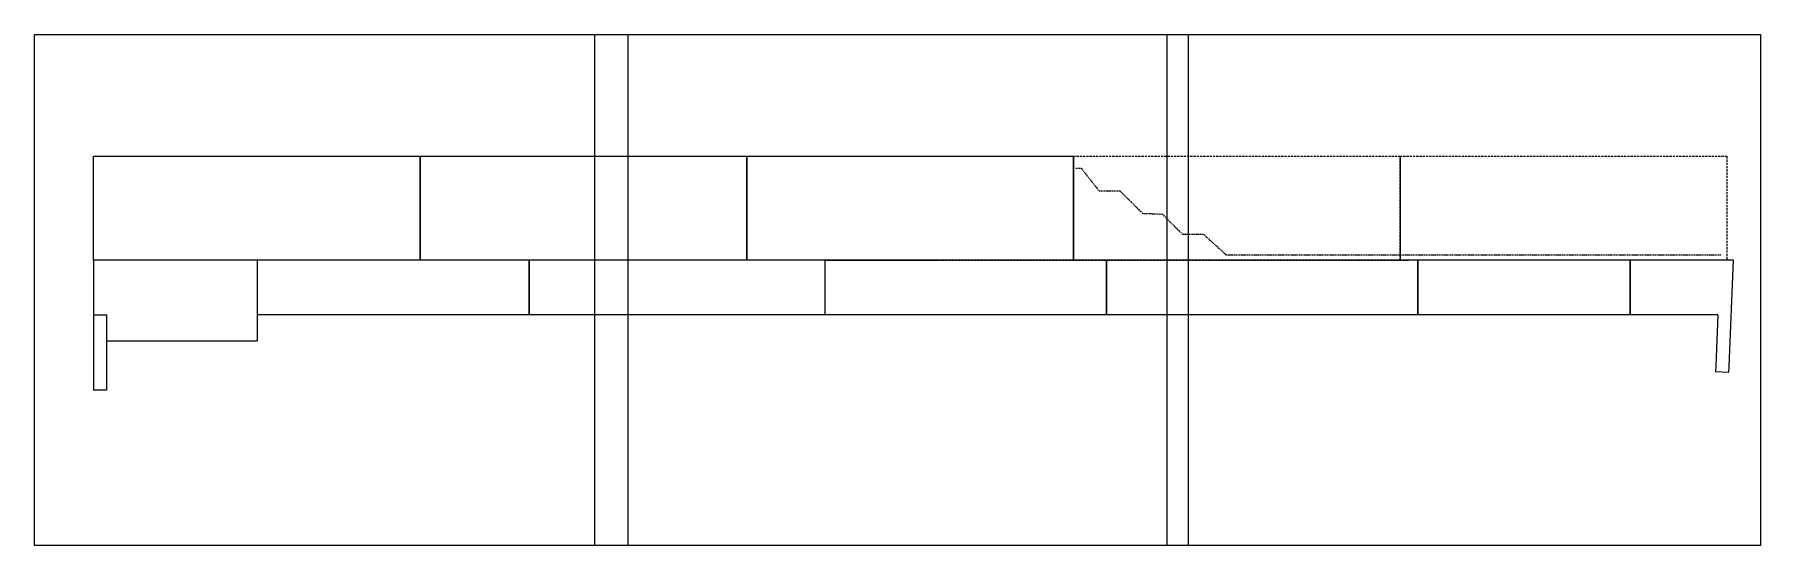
# Model space of a CAD drawing. Extents: x -64479 to 90650, y -38385 to 38270.
# Drawn here: x 50790 to 90650, y -31765 to -19962 of the extents above; entities that cross this region are included whole.
import ezdxf

# ---------------------------------------------------------------- set-up
doc = ezdxf.new("R2010")
doc.units = 0
doc.header["$MEASUREMENT"] = 0
doc.linetypes.add('HIDDEN', pattern=[0.375, 0.25, -0.125])
doc.layers.add('BORDER', color=2, linetype='CONTINUOUS')
doc.layers.add('HIDDEN', color=4, linetype='HIDDEN')

# ---------------------------------------------------------------- blocks, each defined once
blk = doc.blocks.new('TQ')
at = {"layer": 'BORDER'}
for p, q in [((-17292, 2518), (-17292, 4918)), ((-17292, 4918), (-9748, 4918)), ((-9748, 2518), (-9748, 4918)), ((-9748, 4918), (-2204, 4918)), ((-9748, 4918), (-9748, 2518)), ((-2204, 2518), (-2204, 4918)), ((-2204, 4918), (5340, 4918)), ((-2204, 4918), (-2204, 2518)), ((5340, 2518), (5340, 4918)), ((5340, 4918), (5340, 2518)), ((12884, 4918), (12884, 2518)), ((-15792, 2518), (-17292, 2518)), ((-13512, 2518), (-17292, 2518)), ((-17292, 2518), (-17292, 1258)), ((-9748, 2518), (-17292, 2518)), ((-13512, 2518), (-13512, 658)), ((-7230, 2518), (-13510, 2518)), ((-7230, 2518), (-13510, 2518)), ((-13510, 2518), (-13510, 1258)), ((-2204, 2518), (-9748, 2518)), ((-7230, 1258), (-7230, 2518)), ((-398, 2518), (-7228, 2518)), ((-398, 2518), (-7228, 2518)), ((-7228, 2518), (-7228, 1258)), ((5340, 2518), (-2204, 2518)), ((-398, 2518), (-398, 1258)), ((-396, 2518), (2208, 2518)), ((6104, 2518), (-396, 2518)), ((-396, 2518), (-396, 1258)), ((12884, 2518), (5340, 2518)), ((6104, 1258), (6104, 2518)), ((13296, 2518), (6106, 2518)), ((13296, 2518), (6106, 2518)), ((6106, 2518), (6106, 1258)), ((13296, 1258), (13296, 2518)), ((19078, 2518), (13298, 2518)), ((18198, 2518), (13298, 2518)), ((13298, 2518), (13298, 1258)), ((18198, 1258), (18198, 2518)), ((18200, 2518), (18200, 1258)), ((20578, 2518), (18200, 2518)), ((20578, 2518), (20476, 68)), ((-17292, 1258), (-16990, 1258)), ((-17292, 1256), (-17292, -484)), ((-17292, 1256), (-16992, 1256)), ((-16992, 1256), (-16992, -484)), ((-16990, 1258), (-16990, 658)), ((-7230, 1258), (-13510, 1258)), ((-398, 1258), (-7228, 1258)), ((6104, 1258), (-396, 1258)), ((13296, 1258), (6106, 1258)), ((18198, 1258), (13298, 1258)), ((20225, 1258), (18200, 1258)), ((20225, 1258), (20177, 80)), ((-16990, 658), (-13512, 658)), ((20177, 78), (20170, -60)), ((20476, 66), (20470, -72)), ((20470, -72), (20170, -60)), ((20470, -74), (20170, -62)), ((-16992, -484), (-17292, -484))]:
    blk.add_line(p, q, dxfattribs=at)
for points in [[(-18651, 7732), (-4951, 7732), (-4951, -4072), (-18651, -4072)], [(-18651, 7732), (-4951, 7732), (-4951, -4072), (-18651, -4072)], [(-5713, 7732), (7988, 7732), (7988, -4072), (-5713, -4072)], [(-5713, 7732), (7988, 7732), (7988, -4072), (-5713, -4072)], [(7508, 7732), (21209, 7732), (21209, -4072), (7508, -4072)], [(7508, 7732), (21209, 7732), (21209, -4072), (7508, -4072)]]:
    blk.add_lwpolyline(points, close=True, dxfattribs=at)
at = {"layer": 'HIDDEN', "ltscale": 200}
for p, q in [((5340, 4918), (12884, 4918)), ((12884, 4918), (20428, 4918)), ((12884, 2518), (12884, 4918)), ((20428, 4918), (20428, 2518)), ((-396, 2520), (13106, 2520)), ((20428, 2518), (12884, 2518))]:
    blk.add_line(p, q, dxfattribs=at)
at = {"layer": 'HIDDEN', "ltscale": 100}
for p, q in [((5397, 4643), (5517, 4643)), ((5517, 4643), (5937, 4120)), ((5937, 4120), (6417, 4118)), ((6417, 4118), (6938, 3601)), ((6938, 3601), (7396, 3583)), ((7396, 3583), (7857, 3118)), ((7857, 3118), (8347, 3118)), ((8347, 3118), (8867, 2643)), ((8867, 2643), (20311, 2643))]:
    blk.add_line(p, q, dxfattribs=at)

msp = doc.modelspace()

# ---------------------------------------------------------------- block references
at = {"layer": 'HIDDEN'}
msp.add_blockref('TQ', (69441.2, -27693.6), dxfattribs=at)

doc.saveas('drawing.dxf')
